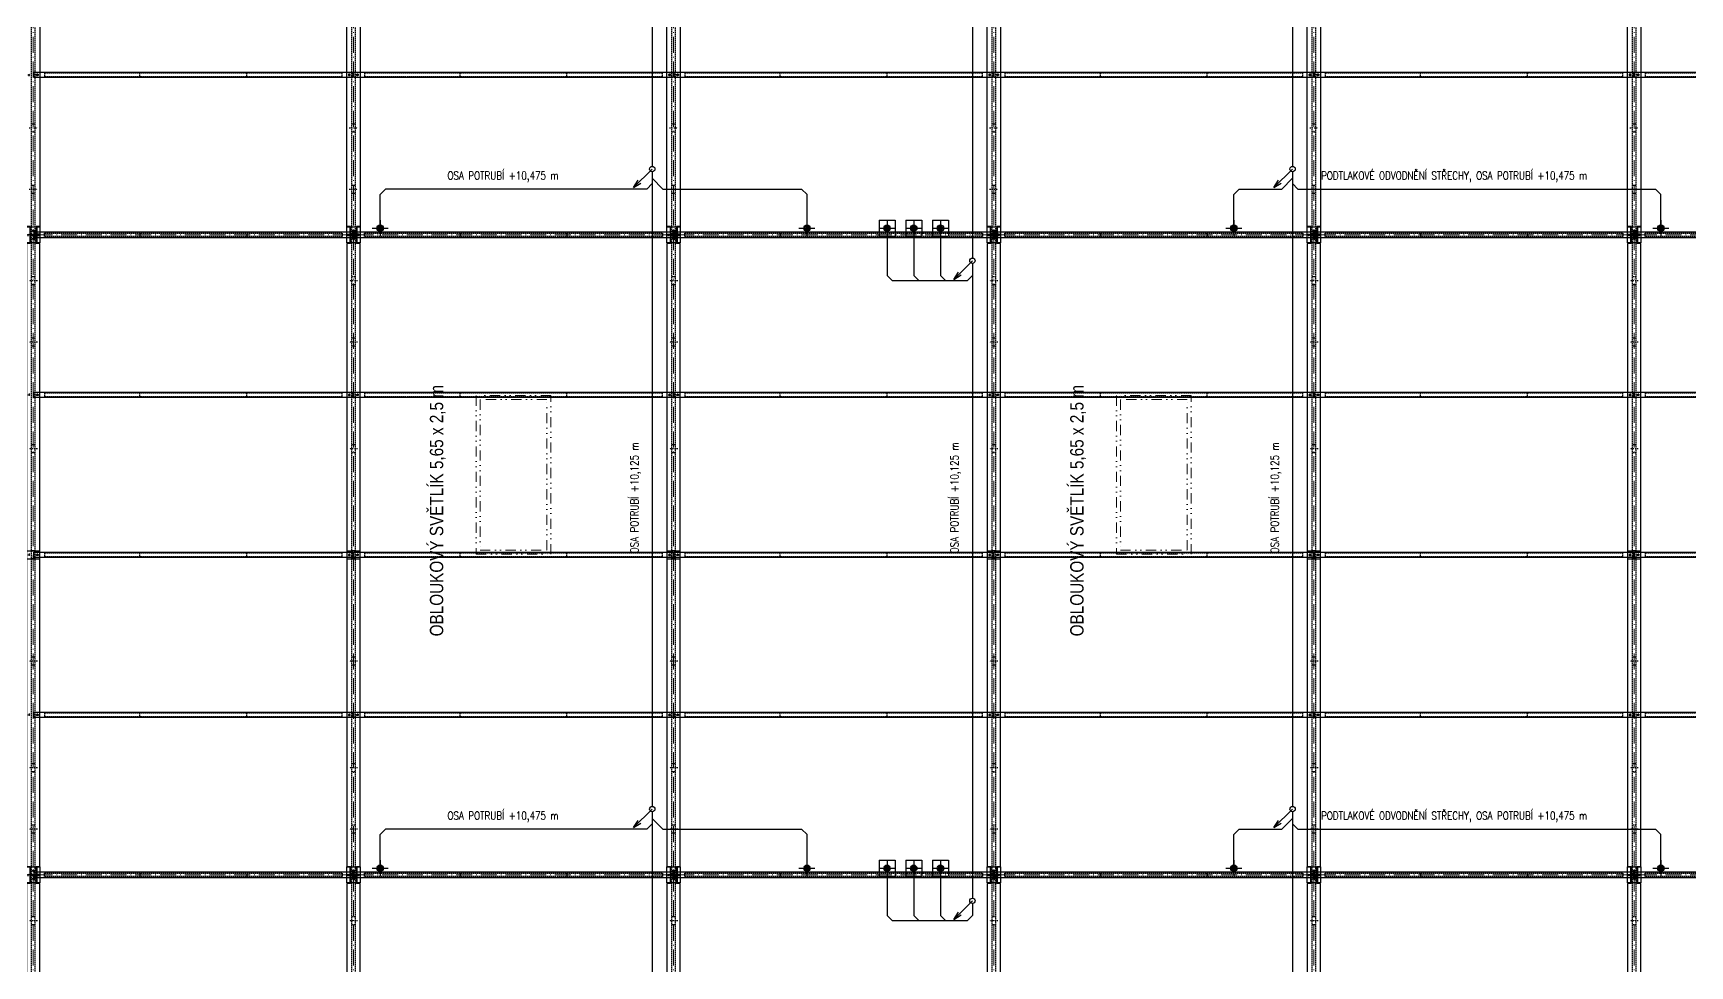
# Model space of a CAD drawing. Header units: millimetres. Extents: x 325046 to 1268204, y 1875583 to 2761998.
# Drawn here: x 802074 to 864169, y 2123333 to 2158309 of the extents above; entities that cross this region are included whole.
import ezdxf

# ---------------------------------------------------------------- set-up
doc = ezdxf.new("R2010")
doc.units = ezdxf.units.MM
doc.header["$LTSCALE"] = 100
for name, pattern in [('ACAD_ISO10W100', [18.5, 12, -3, 0.5, -3]), ('CONTINOUS', [0]), ('DASHDOT', [1, 0.5, -0.25, 0, -0.25]), ('DASHED', [0.75, 0.5, -0.25]), ('DIVIDE', [31.75, 12.7, -6.35, 0, -6.35, 0, -6.35]), ('SO02_F11anp01$0${ Leader Line}', [0])]:
    doc.linetypes.add(name, pattern=pattern)
for name, color, linetype in [('025', 1, 'Continuous'), ('035', 7, 'Continuous'), ('070', 6, 'Continuous'), ('DEHA', 2, 'Continuous'), ('KOTY', 2, 'Continuous'), ('POPIS', 7, 'Continuous')]:
    doc.layers.add(name, color=color, linetype=linetype)
for name, color, linetype, lineweight, true_color in [('Korabek-bezp_vtoky_text', 7, 'CONTINOUS', 0, 0x6b50af), ('Korabek-bezp_vtoky_trasy', 7, 'CONTINOUS', 30, 0x9d626f), ('Korabek-text', 7, 'Continuous', 0, 0x7a7a7a), ('Korabek-trasy', 7, 'Continuous', 30, 0x7478c3), ('Korabek-vpuste', 7, 'Continuous', 30, 0x6f7ceb), ('Světlíky', 7, 'DIVIDE', 15, 0xf81696)]:
    doc.layers.add(name, color=color, linetype=linetype, lineweight=lineweight, true_color=true_color)
doc.layers.add('Objekty - osy', color=5, linetype='ACAD_ISO10W100', lineweight=20)
doc.layers.add('Příprava na dock', color=7, linetype='Continuous', true_color=0x616161)
doc.styles.add('ARIAL NARROW', font='ARIALN.TTF')
doc.styles.add('ROMANS', font='romans.shx', dxfattribs={"width": 0.8})

# ---------------------------------------------------------------- blocks, each defined once
blk = doc.blocks.new('V1')
at = {"layer": '025'}
h = blk.add_hatch(color=256, dxfattribs=at)
h.dxf.hatch_style = 1
h.paths.add_polyline_path([(1708921, -4904766, -1), (1708901, -4904766, -1)])
h = blk.add_hatch(color=256, dxfattribs=at)
h.dxf.hatch_style = 1
h.paths.add_polyline_path([(1709201, -4904766, 1), (1709221, -4904766, 1)])
h = blk.add_hatch(color=256, dxfattribs=at)
h.dxf.hatch_style = 1
h.paths.add_polyline_path([(1708921, -4910766, -1), (1708901, -4910766, -1)])
h = blk.add_hatch(color=256, dxfattribs=at)
h.dxf.hatch_style = 1
h.paths.add_polyline_path([(1709201, -4910766, 1), (1709221, -4910766, 1)])
h = blk.add_hatch(color=256, dxfattribs=at)
h.dxf.hatch_style = 1
h.paths.add_polyline_path([(1708921, -4916766, -1), (1708901, -4916766, -1)])
h = blk.add_hatch(color=256, dxfattribs=at)
h.dxf.hatch_style = 1
h.paths.add_polyline_path([(1709201, -4916766, 1), (1709221, -4916766, 1)])
at = {"layer": '025', "linetype": 'DASHED', "ltscale": 0.5}
for centre in [(1709061, -4898916), (1709061, -4922616)]:
    blk.add_circle(centre, 12.5, dxfattribs=at)
at = {"layer": '025'}
for centre in [(1708911, -4904766), (1709211, -4904766), (1708911, -4910766), (1709211, -4910766), (1708911, -4916766), (1709211, -4916766)]:
    blk.add_circle(centre, 10, dxfattribs=at)
at = {"layer": '035'}
blk.add_lwpolyline([(1708951, -4922446), (1708811, -4922446), (1708811, -4922446), (1708811, -4922446), (1708811, -4899086), (1708951, -4899086), (1708951, -4898786), (1709171, -4898786), (1709171, -4899086), (1709171, -4899086), (1709311, -4899086), (1709311, -4922446), (1709311, -4922446), (1709311, -4922446), (1709171, -4922446), (1709171, -4922746), (1708951, -4922746)], close=True, dxfattribs=at)
at = {"layer": '035', "linetype": 'DASHED'}
blk.add_lwpolyline([(1709126, -4898786), (1708996, -4898786), (1708996, -4922746), (1709126, -4922746)], close=True, dxfattribs=at)
at = {"layer": '035', "linetype": 'DASHED', "ltscale": 0.8}
for points in [[(1709126, -4900336), (1708996, -4900336)], [(1709126, -4900636), (1708996, -4900636)], [(1709126, -4902636), (1708996, -4902636)], [(1709126, -4902936), (1708996, -4902936)], [(1709126, -4906636), (1708996, -4906636)], [(1709126, -4906936), (1708996, -4906936)], [(1709121, -4910616), (1709001, -4910616)], [(1709121, -4910916), (1709001, -4910916)], [(1709126, -4914596), (1708996, -4914596)], [(1709126, -4914896), (1708996, -4914896)], [(1709126, -4918596), (1708996, -4918596)], [(1709126, -4918896), (1708996, -4918896)], [(1709126, -4920896), (1708996, -4920896)], [(1709126, -4921196), (1708996, -4921196)]]:
    blk.add_lwpolyline(points, dxfattribs=at)
at = {"layer": '035'}
for points in [[(1708811, -4910616), (1709311, -4910616)], [(1708811, -4910916), (1709311, -4910916)]]:
    blk.add_lwpolyline(points, dxfattribs=at)
at = {"layer": 'Příprava na dock', "linetype": 'DASHDOT', "ltscale": 0.2}
for points in [[(1709011, -4898916), (1709111, -4898916)], [(1709061, -4898966), (1709061, -4898866)], [(1709111, -4922616), (1709011, -4922616)], [(1709061, -4922666), (1709061, -4922566)]]:
    blk.add_lwpolyline(points, dxfattribs=at)
at = {"layer": 'Příprava na dock', "linetype": 'DASHDOT', "ltscale": 0.8}
for points in [[(1709216, -4900486), (1708906, -4900486)], [(1709216, -4902786), (1708906, -4902786)], [(1709216, -4906786), (1708906, -4906786)], [(1709216, -4914746), (1708906, -4914746)], [(1709216, -4918746), (1708906, -4918746)], [(1709216, -4921046), (1708906, -4921046)]]:
    blk.add_lwpolyline(points, dxfattribs=at)
at = {"layer": 'Příprava na dock', "linetype": 'DASHDOT', "ltscale": 0.5}
for points in [[(1708861, -4904766), (1708961, -4904766)], [(1708911, -4904816), (1708911, -4904716)], [(1709261, -4904766), (1709161, -4904766)], [(1709211, -4904816), (1709211, -4904716)], [(1708861, -4910766), (1708961, -4910766)], [(1708911, -4910816), (1708911, -4910716)], [(1709261, -4910766), (1709161, -4910766)], [(1709211, -4910816), (1709211, -4910716)], [(1708861, -4916766), (1708961, -4916766)], [(1708911, -4916816), (1708911, -4916716)], [(1709261, -4916766), (1709161, -4916766)], [(1709211, -4916816), (1709211, -4916716)]]:
    blk.add_lwpolyline(points, dxfattribs=at)
blk = doc.blocks.new('S1 STŘECHA')
at = {"layer": '025'}
h = blk.add_hatch(color=256, dxfattribs=at)
h.dxf.hatch_style = 1
edge = h.paths.add_edge_path()
edge.add_arc((1682139, -5081019), 10, 0, 360)
h = blk.add_hatch(color=256, dxfattribs=at)
h.dxf.hatch_style = 1
edge = h.paths.add_edge_path()
edge.add_arc((1682519, -5081019), 10, 0, 360)
for centre in [(1682139, -5081019), (1682519, -5081019)]:
    blk.add_circle(centre, 10, dxfattribs=at)
at = {"layer": '035', "linetype": 'DASHED'}
for centre in [(1682329, -5080869), (1682329, -5081169)]:
    blk.add_circle(centre, 30, dxfattribs=at)
at = {"layer": '070', "ltscale": 0.5}
blk.add_lwpolyline([(1682079, -5080719), (1682579, -5080719), (1682579, -5081319), (1682079, -5081319)], close=True, dxfattribs=at)
for points in [[(1682199, -5080719), (1682199, -5081319)], [(1682459, -5080719), (1682459, -5081319)]]:
    blk.add_lwpolyline(points, dxfattribs=at)
at = {"layer": 'Příprava na dock', "linetype": 'DASHDOT', "ltscale": 0.5}
for points in [[(1682189, -5081019), (1682089, -5081019)], [(1682139, -5081069), (1682139, -5080969)], [(1682279, -5080869), (1682379, -5080869)], [(1682279, -5081169), (1682379, -5081169)], [(1682329, -5080819), (1682329, -5080919)], [(1682329, -5081119), (1682329, -5081219)], [(1682569, -5081019), (1682469, -5081019)], [(1682519, -5081069), (1682519, -5080969)]]:
    blk.add_lwpolyline(points, dxfattribs=at)
blk = doc.blocks.new('L1.1_PŮDORYS')
at = {"layer": '035'}
for points in [[(1507676, -5195314), (1507676, -5195314), (1507676, -5195314), (1507676, -5207274), (1507676, -5207274), (1507676, -5207274), (1507676, -5207274), (1507676, -5207274), (1507876, -5207274), (1507876, -5207274), (1507876, -5207274), (1507876, -5207274), (1507876, -5207274), (1507876, -5195314), (1507876, -5195314), (1507876, -5195314), (1507876, -5195314), (1507676, -5195314)], [(1507756, -5195454), (1507796, -5195454), (1507796, -5195514), (1507756, -5195514)], [(1507756, -5207134), (1507796, -5207134), (1507796, -5207074), (1507756, -5207074)]]:
    blk.add_lwpolyline(points, close=True, dxfattribs=at)
at = {"layer": '035', "linetype": 'DASHED'}
blk.add_lwpolyline([(1507836, -5195714), (1507836, -5206874), (1507716, -5206874), (1507716, -5195714)], close=True, dxfattribs=at)
for points in [[(1507716, -5199294), (1507836, -5199294)], [(1507716, -5203294), (1507836, -5203294)]]:
    blk.add_lwpolyline(points, dxfattribs=at)
at = {"layer": 'Příprava na dock', "linetype": 'DASHDOT', "ltscale": 0.5}
for points in [[(1507826, -5195484), (1507726, -5195484)], [(1507776, -5195534), (1507776, -5195434)], [(1507826, -5207104), (1507726, -5207104)], [(1507776, -5207154), (1507776, -5207054)]]:
    blk.add_lwpolyline(points, dxfattribs=at)
blk = doc.blocks.new('L1_PU')
at = {"layer": '035', "color": 0}
blk.add_lwpolyline([(1717306, -4886866), (1705346, -4886866), (1705346, -4886666), (1717306, -4886666)], close=True, dxfattribs=at)
at = {"layer": '035'}
for points in [[(1705446, -4886746), (1705506, -4886746), (1705506, -4886786), (1705446, -4886786)], [(1717206, -4886746), (1717146, -4886746), (1717146, -4886786), (1717206, -4886786)]]:
    blk.add_lwpolyline(points, close=True, dxfattribs=at)
at = {"layer": '035', "color": 0, "linetype": 'DASHED'}
blk.add_lwpolyline([(1716906, -4886706), (1705746, -4886706), (1705746, -4886826), (1716906, -4886826)], close=True, dxfattribs=at)
at = {"layer": '035', "linetype": 'DASHED'}
for points in [[(1709326, -4886826), (1709326, -4886706)], [(1713326, -4886826), (1713326, -4886706)]]:
    blk.add_lwpolyline(points, dxfattribs=at)
at = {"layer": 'Příprava na dock', "linetype": 'DASHDOT', "ltscale": 0.5}
for points in [[(1705426, -4886766), (1705526, -4886766)], [(1705476, -4886716), (1705476, -4886816)], [(1717126, -4886766), (1717226, -4886766)], [(1717176, -4886716), (1717176, -4886816)]]:
    blk.add_lwpolyline(points, dxfattribs=at)
blk = doc.blocks.new('V2')
at = {"layer": '025'}
h = blk.add_hatch(color=256, dxfattribs=at)
h.dxf.hatch_style = 1
h.paths.add_polyline_path([(1705186, -4880766, -1), (1705166, -4880766, -1)])
h = blk.add_hatch(color=256, dxfattribs=at)
h.dxf.hatch_style = 1
h.paths.add_polyline_path([(1705466, -4880766, 1), (1705486, -4880766, 1)])
h = blk.add_hatch(color=256, dxfattribs=at)
h.dxf.hatch_style = 1
h.paths.add_polyline_path([(1705186, -4886766, -1), (1705166, -4886766, -1)])
h = blk.add_hatch(color=256, dxfattribs=at)
h.dxf.hatch_style = 1
h.paths.add_polyline_path([(1705466, -4886766, 1), (1705486, -4886766, 1)])
h = blk.add_hatch(color=256, dxfattribs=at)
h.dxf.hatch_style = 1
h.paths.add_polyline_path([(1705186, -4892766, -1), (1705166, -4892766, -1)])
h = blk.add_hatch(color=256, dxfattribs=at)
h.dxf.hatch_style = 1
h.paths.add_polyline_path([(1705466, -4892766, 1), (1705486, -4892766, 1)])
at = {"layer": 'Příprava na dock'}
h = blk.add_hatch(dxfattribs=at)
h.set_pattern_fill('ANSI31', color=256, scale=250, angle=180)
h.set_pattern_definition([(225, (602695.915, -9703834.77), (22.09708691, -22.09708691), [])])
edge = h.paths.add_edge_path()
edge.add_arc((1705326, -4876786), 50, 0, 360)
at = {"layer": '025', "linetype": 'DASHED', "ltscale": 0.5}
for centre in [(1705326, -4874866), (1705326, -4898616)]:
    blk.add_circle(centre, 12.5, dxfattribs=at)
at = {"layer": '025'}
for centre, radius in [((1705326, -4876786), 50), ((1705176, -4880766), 10), ((1705476, -4880766), 10), ((1705176, -4886766), 10), ((1705476, -4886766), 10), ((1705176, -4892766), 10), ((1705476, -4892766), 10)]:
    blk.add_circle(centre, radius, dxfattribs=at)
at = {"layer": '035'}
blk.add_lwpolyline([(1705216, -4875036), (1705076, -4875036), (1705076, -4875036), (1705076, -4875036), (1705076, -4898446), (1705216, -4898446), (1705216, -4898746), (1705436, -4898746), (1705436, -4898446), (1705436, -4898446), (1705576, -4898446), (1705576, -4875036), (1705576, -4875036), (1705576, -4875036), (1705436, -4875036), (1705436, -4874736), (1705216, -4874736)], close=True, dxfattribs=at)
for points in [[(1705216, -4874836), (1705436, -4874836)], [(1705076, -4886616), (1705576, -4886616)], [(1705076, -4886916), (1705576, -4886916)]]:
    blk.add_lwpolyline(points, dxfattribs=at)
at = {"layer": '035', "linetype": 'DASHED'}
blk.add_lwpolyline([(1705391, -4874736), (1705261, -4874736), (1705261, -4898746), (1705391, -4898746)], close=True, dxfattribs=at)
at = {"layer": '035', "linetype": 'DASHED', "ltscale": 0.8}
for points in [[(1705391, -4876336), (1705261, -4876336)], [(1705391, -4876636), (1705261, -4876636)], [(1705391, -4878636), (1705261, -4878636)], [(1705391, -4878936), (1705261, -4878936)], [(1705391, -4882636), (1705261, -4882636)], [(1705391, -4882936), (1705261, -4882936)], [(1705386, -4886616), (1705266, -4886616)], [(1705386, -4886916), (1705266, -4886916)], [(1705391, -4890596), (1705261, -4890596)], [(1705391, -4890896), (1705261, -4890896)], [(1705391, -4894596), (1705261, -4894596)], [(1705391, -4894896), (1705261, -4894896)], [(1705391, -4896896), (1705261, -4896896)], [(1705391, -4897196), (1705261, -4897196)]]:
    blk.add_lwpolyline(points, dxfattribs=at)
at = {"layer": 'DEHA', "color": 3, "linetype": 'DASHDOT', "ltscale": 0.9}
for points in [[(1705523, -4876786), (1705129, -4876786)], [(1705326, -4876589), (1705326, -4876983)]]:
    blk.add_lwpolyline(points, dxfattribs=at)
at = {"layer": 'Příprava na dock', "linetype": 'DASHDOT', "ltscale": 0.2}
for points in [[(1705276, -4874866), (1705376, -4874866)], [(1705326, -4874916), (1705326, -4874816)], [(1705376, -4898616), (1705276, -4898616)], [(1705326, -4898666), (1705326, -4898566)]]:
    blk.add_lwpolyline(points, dxfattribs=at)
at = {"layer": 'Příprava na dock', "linetype": 'DASHDOT', "ltscale": 0.8}
for points in [[(1705481, -4876486), (1705171, -4876486)], [(1705481, -4878786), (1705171, -4878786)], [(1705481, -4882786), (1705171, -4882786)], [(1705481, -4890746), (1705171, -4890746)], [(1705481, -4894746), (1705171, -4894746)], [(1705481, -4897046), (1705171, -4897046)]]:
    blk.add_lwpolyline(points, dxfattribs=at)
at = {"layer": 'Příprava na dock', "linetype": 'DASHDOT', "ltscale": 0.5}
for points in [[(1705126, -4880766), (1705226, -4880766)], [(1705176, -4880816), (1705176, -4880716)], [(1705526, -4880766), (1705426, -4880766)], [(1705476, -4880816), (1705476, -4880716)], [(1705126, -4886766), (1705226, -4886766)], [(1705176, -4886816), (1705176, -4886716)], [(1705526, -4886766), (1705426, -4886766)], [(1705476, -4886816), (1705476, -4886716)], [(1705126, -4892766), (1705226, -4892766)], [(1705176, -4892816), (1705176, -4892716)], [(1705526, -4892766), (1705426, -4892766)], [(1705476, -4892816), (1705476, -4892716)]]:
    blk.add_lwpolyline(points, dxfattribs=at)
blk = doc.blocks.new('vpust_tučně')
at = {"layer": 'Korabek-vpuste'}
for p, q in [((53.146, 90.671), (53.146, 91.171)), ((52.896, 90.921), (53.396, 90.921))]:
    blk.add_line(p, q, dxfattribs=at)
for radius in [0.1, 0.075, 0.05]:
    blk.add_circle((53.146, 90.921), radius, dxfattribs=at)
blk = doc.blocks.new('vtok')
at = {"layer": 'Korabek-bezp_vtoky_trasy', "linetype": 'ByBlock'}
for p, q in [((300, 300), (-300, 300)), ((-300, 300), (-300, -300)), ((300, 0), (-300, 0)), ((0, 300), (0, -300)), ((300, 300), (300, -300)), ((300, -300), (-300, -300))]:
    blk.add_line(p, q, dxfattribs=at)
for radius in [120, 90, 60]:
    blk.add_circle((0, 0), radius, dxfattribs=at)
blk = doc.blocks.new('A$C73023567')
at = {"layer": 'Korabek-bezp_vtoky_trasy'}
for p, q in [((131475, 124395.3), (131475, 99975.1)), ((128275, 101095.6), (128275, 99325.9)), ((129275, 101095.6), (129275, 99325.9)), ((130275, 101095.6), (130275, 99325.9)), ((131475.2, 99875.1), (130777.9, 99177.8)), ((130777.9, 99177.8), (130948.6, 99452.4)), ((131475, 99775.1), (131475, 75975.1)), ((128475.3, 99125.6), (128275, 99325.9)), ((131274.7, 99125.6), (128475.3, 99125.6)), ((129475.3, 99125.6), (129275, 99325.9)), ((130475.3, 99125.6), (130275, 99325.9)), ((130777.9, 99177.8), (131052.5, 99348.5)), ((131274.7, 99125.6), (131475, 99325.9)), ((128275, 77095.6), (128275, 75325.9)), ((129275, 77095.6), (129275, 75325.9)), ((130275, 77095.6), (130275, 75325.9)), ((131475.2, 75875.1), (130777.9, 75177.8)), ((131475, 75775.1), (131475, 75325.9)), ((128475.3, 75125.6), (128275, 75325.9)), ((129475.3, 75125.6), (129275, 75325.9)), ((130475.3, 75125.6), (130275, 75325.9)), ((130777.9, 75177.8), (130948.6, 75452.4)), ((130777.9, 75177.8), (131052.5, 75348.5)), ((131274.7, 75125.6), (131475, 75325.9)), ((131274.7, 75125.6), (128475.3, 75125.6))]:
    blk.add_line(p, q, dxfattribs=at)
for centre in [(131475.2, 99875.1), (131475.2, 75875.1)]:
    blk.add_circle(centre, 100, dxfattribs=at)
at = {"layer": 'Korabek-trasy'}
for p, q in [((119475, 122275.6), (119475, 103415.6)), ((143475, 122275.6), (143475, 103415.6)), ((119475, 103315.6), (118777.7, 102618.2)), ((119475, 103215.6), (119475, 79415.6)), ((143475, 103315.6), (142777.7, 102618.2)), ((143475, 103215.6), (143475, 79415.6)), ((109475.3, 102565.6), (109275, 102365.2)), ((119274.7, 102565.6), (109475.3, 102565.6)), ((118777.7, 102618.2), (118948.4, 102892.8)), ((118777.7, 102618.2), (119052.3, 102788.9)), ((119475, 102765.9), (119274.7, 102565.6)), ((119475, 102966.2), (119875.7, 102565.6)), ((119875.7, 102565.6), (125074.7, 102565.6)), ((125074.7, 102565.6), (125275, 102365.2)), ((141475.3, 102565.6), (141275, 102365.2)), ((141475.3, 102565.6), (143074.3, 102565.6)), ((142777.7, 102618.2), (142948.4, 102892.8)), ((142777.7, 102618.2), (143052.3, 102788.9)), ((143475, 102966.2), (143074.3, 102565.6)), ((143475, 102765.9), (143675.3, 102565.6)), ((143675.3, 102565.6), (157074.7, 102565.6)), ((157074.7, 102565.6), (157275, 102365.2)), ((109275, 101095.6), (109275, 102365.2)), ((125275, 101095.6), (125275, 102365.2)), ((141275, 101095.6), (141275, 102365.2)), ((157275, 101095.6), (157275, 102365.2)), ((119475, 79315.6), (118777.7, 78618.2)), ((118777.7, 78618.2), (118948.4, 78892.8)), ((119475, 79215.6), (119475, 55415.6)), ((119475, 78966.2), (119875.7, 78565.6)), ((143475, 79315.6), (142777.7, 78618.2)), ((142777.7, 78618.2), (142948.4, 78892.8)), ((143475, 78966.2), (143074.3, 78565.6)), ((143475, 79215.6), (143475, 55415.6)), ((109475.3, 78565.6), (109275, 78365.2)), ((109275, 77095.6), (109275, 78365.2)), ((119274.7, 78565.6), (109475.3, 78565.6)), ((118777.7, 78618.2), (119052.3, 78788.9)), ((119475, 78765.9), (119274.7, 78565.6)), ((119875.7, 78565.6), (125074.7, 78565.6)), ((125074.7, 78565.6), (125275, 78365.2)), ((125275, 77095.6), (125275, 78365.2)), ((141475.3, 78565.6), (141275, 78365.2)), ((141275, 77095.6), (141275, 78365.2)), ((141475.3, 78565.6), (143074.3, 78565.6)), ((142777.7, 78618.2), (143052.3, 78788.9)), ((143475, 78765.9), (143675.3, 78565.6)), ((143675.3, 78565.6), (157074.7, 78565.6)), ((157074.7, 78565.6), (157275, 78365.2)), ((157275, 77095.6), (157275, 78365.2))]:
    blk.add_line(p, q, dxfattribs=at)
for centre in [(119475, 103315.6), (143475, 103315.6), (119475, 79315.6), (143475, 79315.6)]:
    blk.add_circle(centre, 100, dxfattribs=at)
at = {"layer": 'Korabek-bezp_vtoky_trasy', "rotation": 89.99999999130051}
for p in [(128275, 101095.6), (129275, 101095.6), (130275, 101095.6), (128275, 77095.6), (129275, 77095.6), (130275, 77095.6)]:
    blk.add_blockref('vtok', p, dxfattribs=at)
at = {"layer": 'Korabek-vpuste', "xscale": 1200, "yscale": 1200, "zscale": 1200, "rotation": 269.9999999927888}
for p in [(169.4, 164870.4), (16169.4, 164870.4), (32169.4, 164870.4), (48169.4, 164870.4), (169.4, 140870.4), (16169.4, 140870.4), (32169.4, 140870.4), (48169.4, 140870.4)]:
    blk.add_blockref('vpust_tučně', p, dxfattribs=at)
at = {"layer": 'Korabek-bezp_vtoky_text', "insert": (131044.8, 88901.8), "char_height": 300, "width": 28411.347, "attachment_point": 7, "rotation": 90, "style": 'ROMANS'}
blk.add_mtext('OSA POTRUBÍ +10,125 m', dxfattribs=at)
at = {"layer": 'Korabek-text', "char_height": 300, "width": 28411.347, "attachment_point": 7, "style": 'ROMANS'}
for s, insert, rotation in [('OSA POTRUBÍ +10,475 m', (111799.6, 102827), 0), ('PODTLAKOVÉ ODVODNĚNÍ STŘECHY, OSA POTRUBÍ +10,475 m', (144542.9, 102827), 0), ('OSA POTRUBÍ +10,125 m', (119048.2, 88901.8), 90), ('OSA POTRUBÍ +10,125 m', (143048.2, 88901.8), 90), ('OSA POTRUBÍ +10,475 m', (111799.6, 78827), 0), ('PODTLAKOVÉ ODVODNĚNÍ STŘECHY, OSA POTRUBÍ +10,475 m', (144542.9, 78827), 0)]:
    blk.add_mtext(s, dxfattribs=dict(at, insert=insert, rotation=rotation))

msp = doc.modelspace()

# ---------------------------------------------------------------- linework, layer by layer
at = {"layer": 'Objekty - osy', "ltscale": 0.5}
for points in [[(802078.7, 2175743.4), (802078.7, 2053743.4)], [(814078.7, 2175743.4), (814078.7, 2053743.4)], [(826078.7, 2175743.4), (826078.7, 2053743.4)], [(838078.7, 2175743.4), (838078.7, 2053743.4)], [(850078.7, 2175743.4), (850078.7, 2053743.4)], [(862078.7, 2175743.4), (862078.7, 2053743.4)], [(705078.7, 2150743.4), (1079078.7, 2150743.4)], [(705078.7, 2126743.4), (1079078.7, 2126743.4)]]:
    msp.add_lwpolyline(points, dxfattribs=at)
at = {"layer": 'Světlíky', "ltscale": 0.3}
for points in [[(818678.7, 2138768.4), (821478.7, 2138768.4), (821478.7, 2144718.4), (818678.7, 2144718.4)], [(818828.7, 2138918.4), (821328.7, 2138918.4), (821328.7, 2144568.4), (818828.7, 2144568.4)], [(842678.7, 2138768.4), (845478.7, 2138768.4), (845478.7, 2144718.4), (842678.7, 2144718.4)], [(842828.7, 2138918.4), (845328.7, 2138918.4), (845328.7, 2144568.4), (842828.7, 2144568.4)]]:
    msp.add_lwpolyline(points, close=True, dxfattribs=at)

# ---------------------------------------------------------------- block references
at = {"layer": '035', "xscale": -1}
for p in [(2507404.5, 7049509.2), (2519404.5, 7049509.2), (2531404.5, 7049509.2), (2543404.5, 7049509.2), (2555404.5, 7049509.2), (2567404.5, 7049509.2)]:
    msp.add_blockref('V2', p, dxfattribs=at)
at = {"layer": '035'}
for name, p in [('L1_PU', (-903247.1, 7043509.2)), ('L1_PU', (-891247.1, 7043509.2)), ('L1_PU', (-879247.1, 7043509.2)), ('L1_PU', (-867247.1, 7043509.2)), ('L1_PU', (-855247.1, 7043509.2)), ('L1_PU', (-843247.1, 7043509.2)), ('S1 STŘECHA', (-880250.2, 7231762)), ('S1 STŘECHA', (-868250.2, 7231762)), ('S1 STŘECHA', (-856250.2, 7231762)), ('S1 STŘECHA', (-844250.2, 7231762)), ('S1 STŘECHA', (-832250.2, 7231762)), ('S1 STŘECHA', (-820250.2, 7231762)), ('L1_PU', (-903247.1, 7031509.2)), ('L1_PU', (-891247.1, 7031509.2)), ('L1_PU', (-879247.1, 7031509.2)), ('L1_PU', (-867247.1, 7031509.2)), ('L1_PU', (-855247.1, 7031509.2)), ('L1_PU', (-843247.1, 7031509.2)), ('L1_PU', (-903247.1, 7025509.2)), ('L1_PU', (-891247.1, 7025509.2)), ('L1_PU', (-879247.1, 7025509.2)), ('L1_PU', (-867247.1, 7025509.2)), ('L1_PU', (-855247.1, 7025509.2)), ('L1_PU', (-843247.1, 7025509.2)), ('L1_PU', (-903247.1, 7019509.2)), ('L1_PU', (-891247.1, 7019509.2)), ('L1_PU', (-879247.1, 7019509.2)), ('L1_PU', (-867247.1, 7019509.2)), ('L1_PU', (-855247.1, 7019509.2)), ('L1_PU', (-843247.1, 7019509.2)), ('S1 STŘECHA', (-880250.2, 7207762)), ('S1 STŘECHA', (-868250.2, 7207762)), ('S1 STŘECHA', (-856250.2, 7207762)), ('S1 STŘECHA', (-844250.2, 7207762)), ('S1 STŘECHA', (-832250.2, 7207762)), ('S1 STŘECHA', (-820250.2, 7207762))]:
    msp.add_blockref(name, p, dxfattribs=at)
at = {"layer": '035', "xscale": -1, "rotation": 180}
for p in [(-906982.6, -2772022.4), (-894982.6, -2772022.4), (-882982.6, -2772022.4), (-870982.6, -2772022.4), (-858982.6, -2772022.4), (-846982.6, -2772022.4), (-906982.6, -2796022.4), (-894982.6, -2796022.4), (-882982.6, -2796022.4), (-870982.6, -2796022.4), (-858982.6, -2796022.4), (-846982.6, -2796022.4)]:
    msp.add_blockref('V1', p, dxfattribs=at)
at = {"layer": 'Korabek-trasy', "linetype": 'SO02_F11anp01$0${ Leader Line}'}
msp.add_blockref('A$C73023567', (705803.7, 2049897.9), dxfattribs=at)
at = {"layer": 'KOTY', "rotation": 270}
for p in [(6009372.5, 3658519.8), (6021372.5, 3658519.8), (6033372.5, 3658519.8), (6045372.5, 3658519.8), (6057372.5, 3658519.8), (6069372.5, 3658519.8), (6009372.5, 3634519.8), (6021372.5, 3634519.8), (6033372.5, 3634519.8), (6045372.5, 3634519.8), (6057372.5, 3634519.8), (6069372.5, 3634519.8)]:
    msp.add_blockref('L1.1_PŮDORYS', p, dxfattribs=at)

# ---------------------------------------------------------------- texts
at = {"layer": 'POPIS', "linetype": 'ByBlock', "lineweight": 18, "char_height": 500, "width": 9505.374, "attachment_point": 9, "rotation": 90, "style": 'ARIAL NARROW'}
for insert in [(817537.6, 2145113.7), (841537.6, 2145113.7)]:
    msp.add_mtext('OBLOUKOVÝ SVĚTLÍK 5,65 x 2,5 m', dxfattribs=dict(at, insert=insert))

doc.saveas('drawing.dxf')
